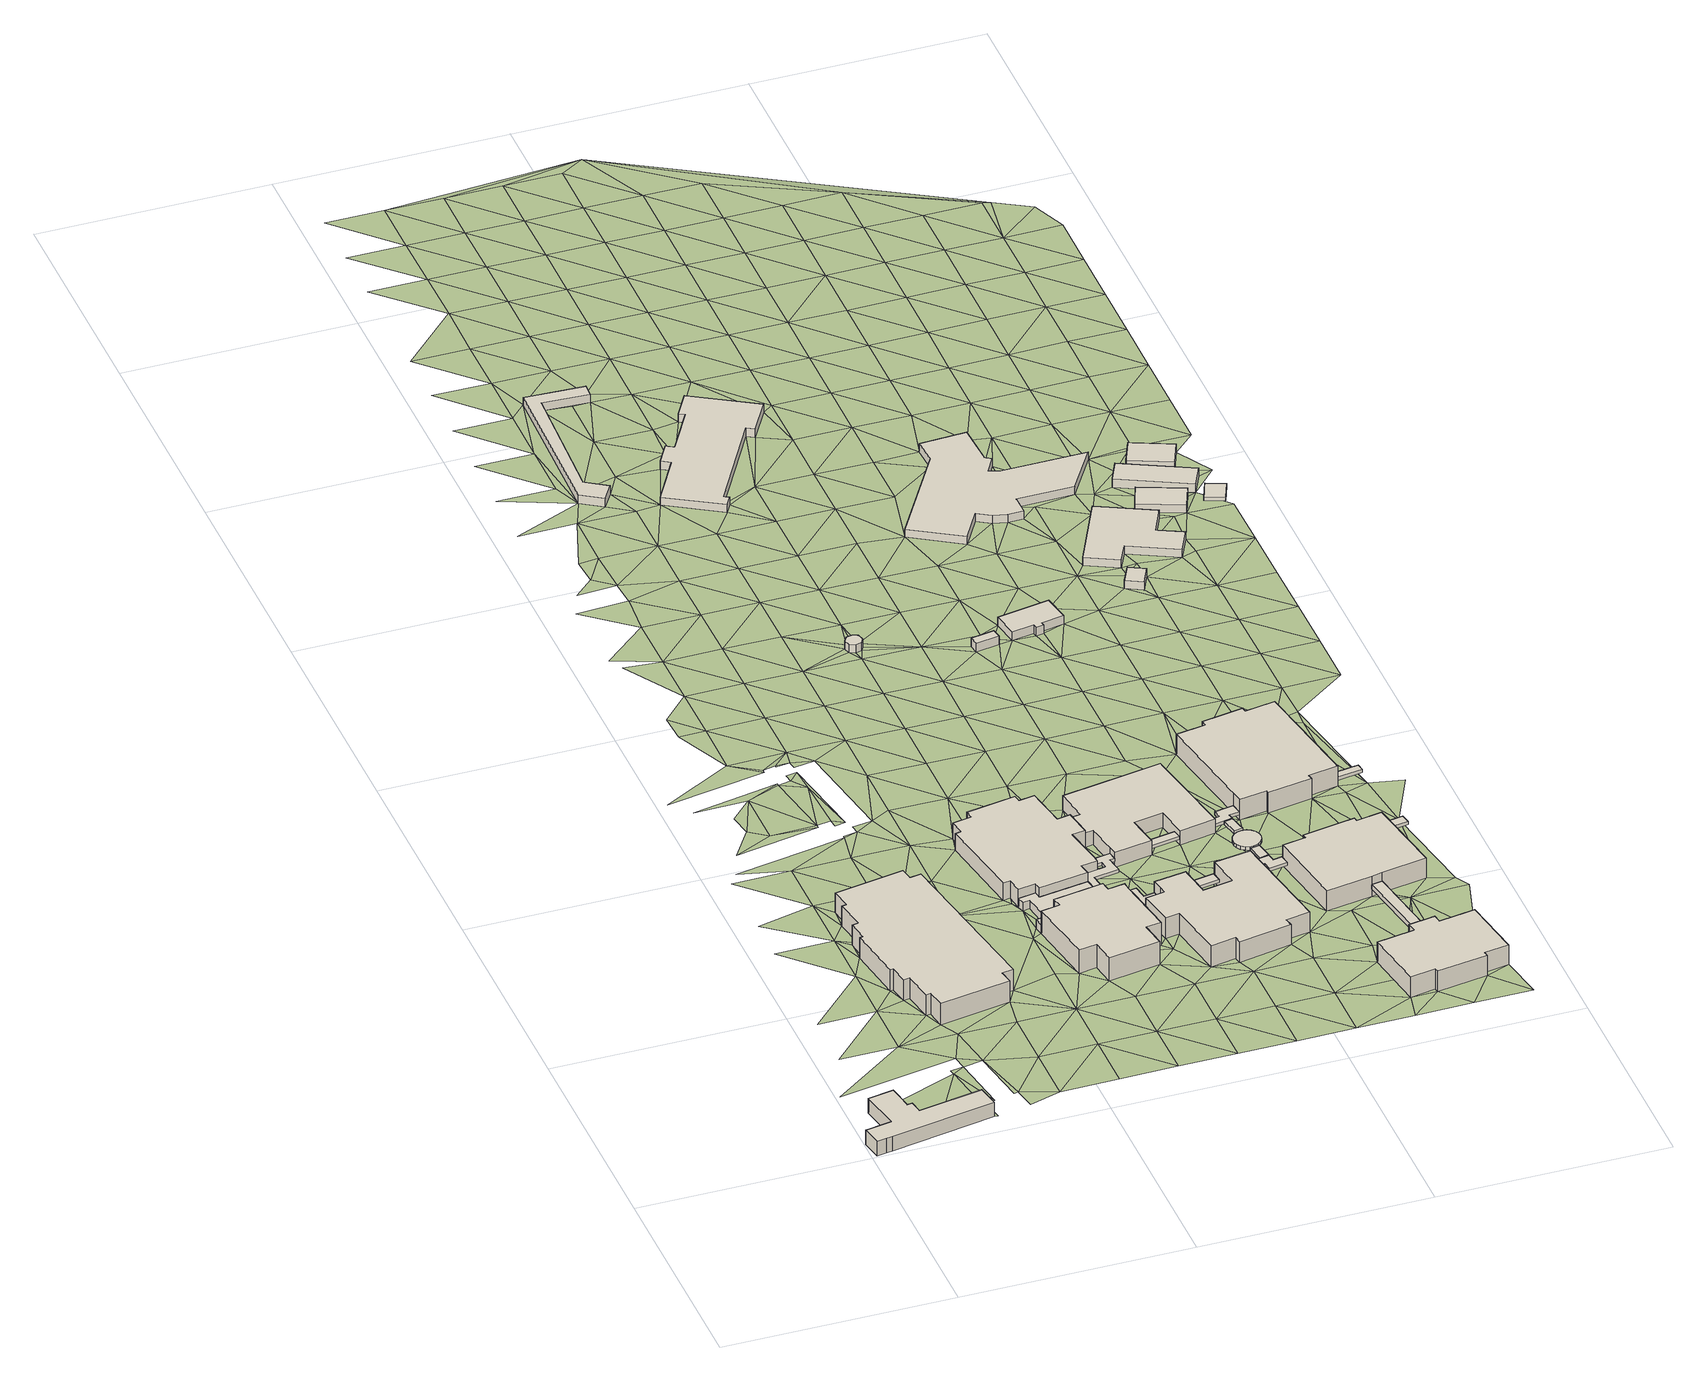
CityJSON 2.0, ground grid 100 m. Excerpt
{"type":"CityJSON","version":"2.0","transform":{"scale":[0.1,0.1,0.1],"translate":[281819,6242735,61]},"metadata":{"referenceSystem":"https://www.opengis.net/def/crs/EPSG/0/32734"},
"CityObjects":{
"building1":{"type":"Building","geometry":[{"type":"MultiSurface","lod":"1","boundaries":[[[0,1,2,3,4,5]],[[1,6,7,2]],[[6,8,9,7]],[[8,10,11,9]],[[10,12,13,11]],[[12,14,15,13]],[[14,16,17,15]],[[16,18,19,17]],[[18,20,21,22,23,19]],[[20,24,25,26,27,23,22,21]],[[24,28,29,27,26,25]],[[28,30,31,29]],[[30,32,33,34,35,31]],[[32,0,5,4,3,35,34,33]],[[3,2,7,9,11,13,15,17,19,23,27,29,31,35]]]}]},
"building2":{"type":"Building","geometry":[{"type":"MultiSurface","lod":"1","boundaries":[[[36,37,38,39]],[[37,40,41,38]],[[40,42,43,41]],[[42,44,45,43]],[[44,46,47,45]],[[46,48,49,47]],[[48,50,51,49]],[[50,52,53,51]],[[52,54,55,53]],[[54,56,57,55]],[[56,58,59,57]],[[58,60,61,59]],[[60,62,63,61]],[[62,64,65,63]],[[64,66,67,65]],[[66,68,69,67]],[[68,70,71,69]],[[70,72,73,71]],[[72,74,75,73]],[[74,36,39,75]],[[39,38,41,43,45,47,49,51,53,55,57,59,61,63,65,67,69,71,73,75]]]}]},
"building3":{"type":"Building","geometry":[{"type":"MultiSurface","lod":"1","boundaries":[[[76,77,78,79,80,81,82,83]],[[77,84,85,86,87,88,80,79,78]],[[84,89,90,91,88,87,86,85]],[[89,92,93,94,91,90]],[[92,95,96,97,94,93]],[[95,98,99,97,96]],[[98,100,101,99]],[[100,102,103,101]],[[102,104,105,103]],[[104,106,107,105]],[[106,108,109,107]],[[108,110,111,112,113,109]],[[110,114,115,116,117,113,112,111]],[[114,76,83,82,81,117,116,115]],[[81,80,88,91,94,97,99,101,103,105,107,109,113,117]]]}]},
"building4":{"type":"Building","geometry":[{"type":"MultiSurface","lod":"1","boundaries":[[[95,92,93,96]],[[92,89,90,93]],[[89,84,85,86,90]],[[84,118,119,120,86,85]],[[118,121,122,120,119]],[[121,123,124,122]],[[123,125,126,124]],[[125,127,128,126]],[[127,129,130,128]],[[129,131,132,130]],[[131,133,134,132]],[[133,95,96,134]],[[96,93,90,86,120,122,124,126,128,130,132,134]]]}]},
"building5":{"type":"Building","geometry":[{"type":"MultiSurface","lod":"1","boundaries":[[[135,136,137,138,139]],[[136,140,141,137]],[[140,142,143,141]],[[142,144,145,143]],[[144,146,147,145]],[[146,148,149,147]],[[148,150,151,149]],[[150,152,153,151]],[[152,154,155,153]],[[154,156,157,155]],[[156,158,159,157]],[[158,125,126,160,159]],[[125,123,124,161,160,126]],[[123,121,122,162,161,124]],[[121,118,119,120,163,164,162,122]],[[118,165,166,167,168,164,163,120,119]],[[165,169,170,171,172,168,167,166]],[[169,173,174,175,176,172,171,170]],[[173,177,178,179,180,176,175,174]],[[177,181,182,180,179,178]],[[181,183,184,185,182]],[[183,135,139,138,185,184]],[[138,137,141,143,145,147,149,151,153,155,157,159,160,161,162,164,168,172,176,180,182,185]]]}]},
"building6":{"type":"Building","geometry":[{"type":"Solid","lod":"1","boundaries":[[[[186,178,179,187,188]],[[178,174,175,179]],[[174,189,190,175]],[[189,191,192,190]],[[191,170,171,192]],[[170,166,167,171]],[[166,119,163,167]],[[119,85,87,163]],[[85,78,193,79,87]],[[78,83,82,79,193]],[[83,194,195,82]],[[194,196,197,195]],[[196,115,116,197]],[[115,111,112,116]],[[111,198,199,112]],[[198,200,201,199]],[[200,202,203,201]],[[202,204,205,203]],[[204,206,207,205]],[[206,208,209,207]],[[208,210,211,209]],[[210,212,213,211]],[[212,214,215,213]],[[214,186,188,187,215]],[[187,179,175,190,192,171,167,163,87,79,82,195,197,116,112,199,201,203,205,207,209,211,213,215]],[[214,212,210,208,206,204,202,200,198,111,115,196,194,83,78,85,119,166,170,191,189,174,178,186]]]]}]},
"building7":{"type":"Building","geometry":[{"type":"MultiSurface","lod":"1","boundaries":[[[216,217,218,219]],[[217,220,221,218]],[[220,222,223,221]],[[222,224,225,223]],[[224,226,227,225]],[[226,228,229,227]],[[228,230,231,229]],[[230,216,219,231]],[[219,218,221,223,225,227,229,231]]]}]},
"building8":{"type":"Building","geometry":[{"type":"MultiSurface","lod":"1","boundaries":[[[232,233,234,235]],[[233,236,237,234]],[[236,238,239,237]],[[238,240,241,239]],[[240,242,243,241]],[[242,244,245,243]],[[244,246,247,245]],[[246,232,235,247]],[[235,234,237,239,241,243,245,247]]]}]},
"building9":{"type":"Building","geometry":[{"type":"MultiSurface","lod":"1","boundaries":[[[248,249,250,251,199,198]],[[249,252,253,250]],[[252,254,255,253]],[[254,256,257,255]],[[256,258,259,257]],[[258,260,261,259]],[[260,262,263,261]],[[262,264,265,263]],[[264,266,267,265]],[[266,268,269,267]],[[268,270,271,269]],[[270,272,273,271]],[[272,274,275,273]],[[274,276,277,275]],[[276,278,279,277]],[[278,280,200,201,281,279]],[[280,248,198,199,251,281,201,200]],[[251,250,253,255,257,259,261,263,265,267,269,271,273,275,277,279,281]]]}]},
"building10":{"type":"Building","geometry":[{"type":"Solid","lod":"1","boundaries":[[[[282,283,284,285]],[[283,286,287,284]],[[286,288,289,287]],[[288,282,285,289]],[[285,284,287,289]],[[288,286,283,282]]]]}]},
"building11":{"type":"Building","geometry":[{"type":"Solid","lod":"1","boundaries":[[[[290,291,292,293]],[[291,294,295,292]],[[294,296,297,295]],[[296,290,293,297]],[[293,292,295,297]],[[296,294,291,290]]]]}]},
"building12":{"type":"Building","geometry":[{"type":"MultiSurface","lod":"1","boundaries":[[[298,299,300,301]],[[299,302,303,304,305,300]],[[302,306,307,308,309,305,304,303]],[[306,310,311,309,308,307]],[[310,312,313,311]],[[312,314,315,313]],[[314,316,317,315]],[[316,318,319,317]],[[318,135,139,319]],[[135,183,184,139]],[[183,320,321,184]],[[320,322,323,321]],[[324,325,301,323]],[[301,300,305,309,311,313,315,317,319,139,184,321,323]]]}]},
"building13":{"type":"Building","geometry":[{"type":"MultiSurface","lod":"1","boundaries":[[[326,327,328,329]],[[327,330,331,328]],[[330,332,333,331]],[[332,334,335,333]],[[334,336,337,335]],[[336,338,339,337]],[[338,340,341,339]],[[340,342,343,341]],[[342,344,345,343]],[[344,346,347,345]],[[346,348,349,347]],[[348,350,351,349]],[[350,352,353,351]],[[352,326,329,353]],[[329,328,331,333,335,337,339,341,343,345,347,349,351,353]]]}]},
"building14":{"type":"Building","geometry":[{"type":"Solid","lod":"1","boundaries":[[[[354,355,356,357]],[[355,358,359,356]],[[358,360,361,359]],[[360,362,363,361]],[[362,364,365,363]],[[364,366,367,365]],[[366,368,369,367]],[[368,354,357,369]],[[357,356,359,361,363,365,367,369]],[[368,366,364,362,360,358,355,354]]]]}]},
"building15":{"type":"Building","geometry":[{"type":"MultiSurface","lod":"1","boundaries":[[[370,371,372,373]],[[371,374,375,372]],[[374,376,377,375]],[[376,370,373,377]],[[373,372,375,377]]]}]},
"building16":{"type":"Building","geometry":[{"type":"Solid","lod":"1","boundaries":[[[[378,379,380,381]],[[379,382,383,380]],[[382,384,385,383]],[[384,378,381,385]],[[381,380,383,385]],[[384,382,379,378]]]]}]},
"building17":{"type":"Building","geometry":[{"type":"Solid","lod":"1","boundaries":[[[[386,387,388,389]],[[387,390,391,388]],[[390,392,393,391]],[[392,394,395,393]],[[394,396,397,395]],[[396,398,399,397]],[[398,400,401,399]],[[400,402,403,401]],[[402,404,405,403]],[[404,406,407,405]],[[406,408,409,407]],[[408,410,411,409]],[[410,412,413,411]],[[412,414,415,413]],[[414,416,417,415]],[[416,418,419,417]],[[418,420,421,419]],[[420,422,423,421]],[[422,386,389,423]],[[389,388,391,393,395,397,399,401,403,405,407,409,411,413,415,417,419,421,423]],[[422,420,418,416,414,412,410,408,406,404,402,400,398,396,394,392,390,387,386]]]]}]},
"building18":{"type":"Building","geometry":[{"type":"Solid","lod":"1","boundaries":[[[[424,425,426,427]],[[425,428,429,426]],[[428,430,431,429]],[[430,424,427,431]],[[427,426,429,431]],[[430,428,425,424]]]]}]},
"building19":{"type":"Building","geometry":[{"type":"Solid","lod":"1","boundaries":[[[[432,433,434,435]],[[433,436,437,434]],[[436,438,439,437]],[[438,440,441,439]],[[440,442,443,441]],[[442,444,445,443]],[[444,446,447,445]],[[446,432,435,447]],[[435,434,437,439,441,443,445,447]],[[446,444,442,440,438,436,433,432]]]]}]},
"building20":{"type":"Building","geometry":[{"type":"MultiSurface","lod":"1","boundaries":[[[448,449,450,451,452,453]],[[449,454,455,450]],[[454,456,457,455]],[[456,458,459,457]],[[458,460,461,459]],[[460,462,463,461]],[[462,464,465,463]],[[464,466,467,465]],[[466,468,469,467]],[[468,470,471,469]],[[470,472,473,471]],[[472,474,475,473]],[[474,476,477,478,479,475]],[[476,448,453,452,451,479,478,477]],[[451,450,455,457,459,461,463,465,467,469,471,473,475,479]]]}]},
"building21":{"type":"Building","geometry":[{"type":"Solid","lod":"1","boundaries":[[[[453,477,478,452]],[[477,480,481,478]],[[480,482,483,481]],[[482,453,452,483]],[[452,478,481,483]],[[482,480,477,453]]]]}]},
"building22":{"type":"Building","geometry":[{"type":"MultiSurface","lod":"1","boundaries":[[[484,485,486,487]],[[485,488,489,486]],[[488,490,491,489]],[[490,492,493,491]],[[492,494,495,493]],[[494,496,497,495]],[[496,498,499,497]],[[498,484,487,499]],[[487,486,489,491,493,495,497,499]]]}]},
"building23":{"type":"Building","geometry":[{"type":"MultiSurface","lod":"1","boundaries":[[[500,501,502,503,481,480]],[[501,504,505,502]],[[504,506,507,505]],[[506,508,509,507]],[[508,510,511,509]],[[510,512,513,511]],[[512,514,515,513]],[[514,516,517,515]],[[516,518,482,483,519,517]],[[518,500,480,481,503,519,483,482]],[[503,502,505,507,509,511,513,515,517,519]]]}]},
"building24":{"type":"Building","geometry":[{"type":"MultiSurface","lod":"1","boundaries":[[[520,521,522,523]],[[521,524,525,522]],[[524,526,527,525]],[[526,528,529,527]],[[528,530,531,529]],[[530,532,533,531]],[[532,534,535,533]],[[534,536,537,535]],[[536,538,539,537]],[[538,540,541,539]],[[540,542,543,541]],[[542,544,545,543]],[[546,547,523,545]],[[523,522,525,527,529,531,533,535,537,539,541,543,545]]]}]},
"building25":{"type":"Building","geometry":[{"type":"Solid","lod":"1","boundaries":[[[[548,549,550,551]],[[549,552,553,550]],[[552,554,555,553]],[[554,548,551,555]],[[551,550,553,555]],[[554,552,549,548]]]]}]},
"building26":{"type":"Building","geometry":[{"type":"Solid","lod":"1","boundaries":[[[[556,557,558,559]],[[557,560,561,558]],[[560,562,563,561]],[[562,556,559,563]],[[559,558,561,563]],[[562,560,557,556]]]]}]},
"building27":{"type":"Building","geometry":[{"type":"MultiSurface","lod":"1","boundaries":[[[564,565,566,567]],[[565,568,569,566]],[[568,570,571,569]],[[570,572,573,571]],[[572,574,575,573]],[[574,576,577,575]],[[576,578,579,577]],[[578,580,581,579]],[[580,582,583,581]],[[582,584,585,583]],[[584,586,587,585]],[[586,588,589,587]],[[588,590,591,589]],[[590,592,593,591]],[[592,594,595,593]],[[594,564,567,595]],[[567,566,569,571,573,575,577,579,581,583,585,587,589,591,593,595]]]}]},
"building28":{"type":"Building","geometry":[{"type":"MultiSurface","lod":"1","boundaries":[[[596,597,598,599]],[[597,600,601,598]],[[600,602,603,601]],[[604,605,599,603]],[[599,598,601,603]]]}]},
"building29":{"type":"Building","geometry":[{"type":"MultiSurface","lod":"1","boundaries":[[[606,607,608,609]],[[607,610,611,608]],[[610,612,613,611]],[[612,614,615,613]],[[614,616,617,615]],[[616,618,619,617]],[[618,620,621,619]],[[620,606,609,621]],[[609,608,611,613,615,617,619,621]]]}]},
"building30":{"type":"Building","geometry":[{"type":"MultiSurface","lod":"1","boundaries":[[[622,623,624,625]],[[623,626,627,624]],[[626,628,629,627]],[[628,622,625,629]],[[625,624,627,629]]]}]},
"building31":{"type":"Building","geometry":[{"type":"MultiSurface","lod":"1","boundaries":[[[630,631,632,633]],[[631,634,635,632]],[[634,636,637,635]],[[636,630,633,637]],[[633,632,635,637]]]}]},
"building32":{"type":"Building","geometry":[{"type":"MultiSurface","lod":"1","boundaries":[[[638,639,640,641]],[[639,642,643,640]],[[642,644,645,643]],[[644,638,641,645]],[[641,640,643,645]]]}]},
"building33":{"type":"Building","geometry":[{"type":"Solid","lod":"1","boundaries":[[[[646,647,648,649]],[[647,650,651,648]],[[650,652,653,651]],[[652,646,649,653]],[[649,648,651,653]],[[652,650,647,646]]]]}]},
"terrain1":{"type":"TINRelief","geometry":[{"type":"CompositeSurface","lod":"1","boundaries":[[[654,10,8]],[[6,654,8]],[[14,654,655]],[[656,657,658]],[[659,660,656]],[[655,654,6]],[[661,659,662]],[[1,663,6]],[[1,664,663]],[[6,663,665]],[[665,655,6]],[[666,655,667]],[[659,656,68]],[[655,665,667]],[[668,662,669]],[[658,670,656]],[[659,60,662]],[[72,68,656]],[[656,670,72]],[[659,64,60]],[[671,658,672]],[[64,659,68]],[[673,669,674]],[[58,662,60]],[[671,670,658]],[[58,669,662]],[[675,676,671]],[[64,62,60]],[[68,66,64]],[[68,72,70]],[[54,669,58]],[[676,677,678]],[[58,56,54]],[[669,54,52]],[[679,674,680]],[[669,52,50]],[[669,50,674]],[[671,676,681]],[[50,46,674]],[[670,671,682]],[[678,681,676]],[[50,48,46]],[[72,670,74]],[[683,684,685]],[[681,682,671]],[[674,46,686]],[[686,680,674]],[[680,687,688]],[[74,670,682]],[[689,685,690]],[[683,691,684]],[[690,685,684]],[[681,678,692]],[[690,693,694]],[[695,696,697]],[[698,680,686]],[[46,44,686]],[[692,678,699]],[[700,690,684]],[[701,682,681]],[[680,698,687]],[[700,684,691]],[[37,36,74]],[[682,701,74]],[[702,703,704]],[[702,704,695]],[[698,686,44]],[[681,692,701]],[[705,690,700]],[[690,705,693]],[[74,701,37]],[[695,697,706]],[[702,707,703]],[[42,40,44]],[[40,37,708]],[[709,687,698]],[[710,705,700]],[[699,711,692]],[[702,695,712]],[[687,709,713]],[[714,710,700]],[[695,706,712]],[[44,715,698]],[[716,714,717]],[[718,44,40]],[[719,37,701]],[[705,710,720]],[[718,40,708]],[[708,37,721]],[[710,714,716]],[[707,722,723]],[[709,698,715]],[[720,724,725]],[[706,726,712]],[[720,710,724]],[[727,726,728]],[[710,716,724]],[[719,721,37]],[[715,44,718]],[[692,729,701]],[[730,707,702]],[[731,732,709]],[[733,734,722]],[[712,726,727]],[[729,692,711]],[[712,730,702]],[[709,715,731]],[[701,98,719]],[[718,708,156]],[[735,727,736]],[[707,737,722]],[[727,735,712]],[[127,708,721]],[[733,738,739]],[[721,719,98]],[[102,98,701]],[[740,156,708]],[[729,741,701]],[[731,715,742]],[[740,708,127]],[[737,707,730]],[[715,718,154]],[[701,741,102]],[[721,98,95]],[[743,744,745]],[[718,156,154]],[[731,746,735]],[[133,721,95]],[[731,742,746]],[[127,721,133]],[[712,735,747]],[[729,711,748]],[[742,715,150]],[[102,100,98]],[[747,730,712]],[[722,749,733]],[[750,722,737]],[[158,156,740]],[[154,150,715]],[[131,127,133]],[[740,127,125]],[[158,740,125]],[[751,752,743]],[[131,129,127]],[[743,745,751]],[[749,738,733]],[[746,747,735]],[[749,722,750]],[[150,154,152]],[[753,737,730]],[[752,751,754]],[[729,755,741]],[[742,756,746]],[[102,741,104]],[[748,757,729]],[[150,756,742]],[[730,747,753]],[[758,745,738]],[[220,759,754]],[[148,760,150]],[[146,150,760]],[[750,737,761]],[[729,757,755]],[[738,749,758]],[[751,745,762]],[[220,763,764]],[[756,150,146]],[[760,148,146]],[[747,746,765]],[[761,737,753]],[[741,755,104]],[[754,751,762]],[[756,765,746]],[[766,767,763]],[[745,758,762]],[[768,757,748]],[[769,753,747]],[[750,770,749]],[[220,754,222]],[[761,771,750]],[[766,763,220]],[[756,146,144]],[[765,769,747]],[[772,773,766]],[[106,104,774]],[[749,770,758]],[[754,775,222]],[[770,750,771]],[[775,754,762]],[[258,104,755]],[[108,106,774]],[[761,753,776]],[[777,778,76]],[[118,777,76]],[[774,104,258]],[[755,757,779]],[[766,220,217]],[[768,780,757]],[[118,169,165]],[[769,776,753]],[[781,782,772]],[[774,254,108]],[[108,252,110]],[[783,765,756]],[[254,252,108]],[[762,758,784]],[[756,144,785]],[[222,775,224]],[[110,786,114]],[[236,771,761]],[[254,774,256]],[[217,772,766]],[[110,252,786]],[[757,780,779]],[[118,76,787]],[[226,224,788]],[[258,256,774]],[[770,784,758]],[[258,755,779]],[[169,118,787]],[[280,76,114]],[[765,783,769]],[[140,144,142]],[[775,762,340]],[[756,785,783]],[[776,789,761]],[[790,781,791]],[[114,786,280]],[[786,252,249]],[[173,169,298]],[[298,177,173]],[[761,238,236]],[[775,340,224]],[[183,181,177]],[[772,217,781]],[[761,789,238]],[[785,144,140]],[[792,226,788]],[[76,280,787]],[[248,786,249]],[[228,226,792]],[[340,788,224]],[[770,771,793]],[[280,786,248]],[[322,183,177]],[[787,298,169]],[[771,236,233]],[[177,298,322]],[[784,794,762]],[[762,794,340]],[[795,790,791]],[[260,258,262]],[[258,779,262]],[[796,780,768]],[[797,776,769]],[[136,316,140]],[[233,793,771]],[[136,135,316]],[[322,320,183]],[[797,769,783]],[[238,789,240]],[[135,318,316]],[[784,770,798]],[[787,280,278]],[[240,789,242]],[[799,781,217]],[[340,336,788]],[[785,140,800]],[[299,298,787]],[[801,779,780]],[[802,789,776]],[[799,791,781]],[[792,803,228]],[[793,233,232]],[[793,798,770]],[[804,805,795]],[[232,246,793]],[[800,140,316]],[[796,801,780]],[[792,788,334]],[[797,802,776]],[[794,342,340]],[[264,262,779]],[[783,785,806]],[[807,794,784]],[[230,228,803]],[[340,338,336]],[[789,808,242]],[[278,809,787]],[[336,334,788]],[[803,792,230]],[[799,217,216]],[[810,278,276]],[[791,811,795]],[[244,242,808]],[[787,809,299]],[[798,807,784]],[[246,244,808]],[[812,804,813]],[[806,797,783]],[[779,801,814]],[[785,800,806]],[[802,808,789]],[[799,811,791]],[[276,274,810]],[[793,246,815]],[[814,264,779]],[[792,816,230]],[[810,272,278]],[[792,334,816]],[[342,794,817]],[[798,793,815]],[[818,804,795]],[[278,272,809]],[[807,817,794]],[[819,813,820]],[[299,306,302]],[[810,274,272]],[[797,821,802]],[[815,246,808]],[[809,310,299]],[[818,795,811]],[[796,458,801]],[[817,344,342]],[[306,299,310]],[[797,806,821]],[[800,316,314]],[[822,216,230]],[[334,332,816]],[[813,804,823]],[[346,344,824]],[[799,216,825]],[[822,230,816]],[[266,264,268]],[[814,268,264]],[[376,808,802]],[[458,796,826]],[[807,798,827]],[[811,799,825]],[[456,814,801]],[[270,809,272]],[[815,828,798]],[[823,804,818]],[[817,824,344]],[[332,327,816]],[[800,829,806]],[[821,830,802]],[[312,310,809]],[[825,216,822]],[[831,801,458]],[[832,820,813]],[[376,802,830]],[[816,327,822]],[[798,828,827]],[[801,831,456]],[[327,332,330]],[[833,817,807]],[[808,376,374]],[[818,811,834]],[[814,835,268]],[[809,270,836]],[[832,813,823]],[[346,824,348]],[[809,836,312]],[[829,800,314]],[[837,821,806]],[[838,270,268]],[[808,839,815]],[[808,374,840]],[[825,834,811]],[[814,456,835]],[[817,833,824]],[[838,268,516]],[[822,327,326]],[[837,806,829]],[[807,827,833]],[[458,456,831]],[[826,462,458]],[[839,828,815]],[[818,841,823]],[[808,840,839]],[[514,270,838]],[[842,820,832]],[[370,376,830]],[[821,843,830]],[[844,825,822]],[[516,268,845]],[[834,841,818]],[[845,268,835]],[[836,270,514]],[[838,516,514]],[[326,844,822]],[[460,458,462]],[[840,374,371]],[[826,846,462]],[[843,821,837]],[[314,312,847]],[[521,312,836]],[[350,348,824]],[[370,830,485]],[[832,823,848]],[[568,827,828]],[[824,833,849]],[[449,835,456]],[[521,847,312]],[[829,314,544]],[[850,834,825]],[[837,829,544]],[[828,839,851]],[[484,840,371]],[[520,314,847]],[[370,485,371]],[[841,848,823]],[[836,514,510]],[[824,852,350]],[[839,840,484]],[[454,449,456]],[[830,853,485]],[[449,845,835]],[[827,568,833]],[[830,843,853]],[[824,849,852]],[[844,850,825]],[[485,484,371]],[[847,521,520]],[[828,851,568]],[[520,544,314]],[[836,526,521]],[[845,518,516]],[[842,832,854]],[[844,326,352]],[[514,512,510]],[[855,841,834]],[[856,836,510]],[[848,854,832]],[[464,462,846]],[[837,857,843]],[[526,836,856]],[[850,855,834]],[[490,485,853]],[[544,857,837]],[[485,490,488]],[[858,849,833]],[[521,526,524]],[[839,484,859]],[[350,852,352]],[[449,860,845]],[[858,833,568]],[[861,820,842]],[[859,851,839]],[[848,841,862]],[[853,492,490]],[[854,863,842]],[[845,860,518]],[[449,448,860]],[[864,844,352]],[[865,448,476]],[[544,866,857]],[[843,867,853]],[[866,544,542]],[[850,844,868]],[[570,568,851]],[[855,862,841]],[[865,476,474]],[[869,464,846]],[[852,864,352]],[[853,496,492]],[[843,857,867]],[[860,448,865]],[[864,868,844]],[[857,866,540]],[[856,510,508]],[[540,866,542]],[[498,859,484]],[[496,494,492]],[[860,500,518]],[[852,849,870]],[[871,854,848]],[[858,872,849]],[[856,528,526]],[[855,850,873]],[[464,468,466]],[[874,851,859]],[[470,474,472]],[[862,871,848]],[[874,570,851]],[[865,474,470]],[[853,875,496]],[[852,870,864]],[[853,867,875]],[[849,872,870]],[[850,868,873]],[[464,869,468]],[[470,860,865]],[[858,568,565]],[[876,863,854]],[[528,856,508]],[[500,860,501]],[[861,842,863]],[[540,877,857]],[[862,855,878]],[[871,876,854]],[[877,867,857]],[[879,868,864]],[[498,496,880]],[[878,855,873]],[[872,858,565]],[[859,498,881]],[[506,882,508]],[[880,496,875]],[[864,870,879]],[[574,570,874]],[[528,508,882]],[[538,877,540]],[[860,470,883]],[[881,874,859]],[[862,884,871]],[[572,570,574]],[[501,860,885]],[[876,886,863]],[[506,504,882]],[[530,528,532]],[[875,867,887]],[[873,868,888]],[[564,870,872]],[[884,862,878]],[[880,881,498]],[[528,882,889]],[[860,883,885]],[[877,887,867]],[[868,879,888]],[[874,576,574]],[[564,872,565]],[[889,532,528]],[[876,871,890]],[[886,861,863]],[[534,538,536]],[[501,891,504]],[[882,504,891]],[[880,875,892]],[[893,878,873]],[[534,877,538]],[[576,874,894]],[[885,891,501]],[[894,874,881]],[[882,891,889]],[[890,871,884]],[[870,895,879]],[[892,875,887]],[[873,888,893]],[[895,870,564]],[[880,600,881]],[[889,896,532]],[[886,876,897]],[[534,532,898]],[[891,896,889]],[[532,896,898]],[[899,884,878]],[[576,894,578]],[[610,894,881]],[[876,890,897]],[[900,887,877]],[[888,879,901]],[[877,534,900]],[[902,880,892]],[[880,902,600]],[[534,898,903]],[[893,899,878]],[[886,897,861]],[[881,904,610]],[[896,903,898]],[[905,881,600]],[[901,879,895]],[[894,906,578]],[[580,578,906]],[[534,903,907]],[[895,564,594]],[[890,884,908]],[[896,891,909]],[[905,904,881]],[[907,903,896]],[[534,907,900]],[[910,892,887]],[[888,911,893]],[[899,908,884]],[[602,600,902]],[[894,610,607]],[[590,588,586]],[[887,900,910]],[[888,901,911]],[[906,894,607]],[[586,912,590]],[[602,902,913]],[[914,897,890]],[[580,906,582]],[[904,905,915]],[[902,892,916]],[[592,590,917]],[[913,915,905]],[[908,914,890]],[[861,897,918]],[[592,917,594]],[[919,904,915]],[[895,920,901]],[[590,912,917]],[[895,594,920]],[[899,893,921]],[[916,892,910]],[[893,911,922]],[[906,607,582]],[[900,907,923]],[[902,924,913]],[[899,921,908]],[[594,917,920]],[[893,922,921]],[[914,918,897]],[[616,915,913]],[[586,584,912]],[[900,923,910]],[[915,616,919]],[[911,901,925]],[[916,924,902]],[[912,926,917]],[[920,925,901]],[[582,607,927]],[[924,616,913]],[[928,914,908]],[[910,929,916]],[[911,930,922]],[[927,607,623]],[[928,908,921]],[[931,920,917]],[[912,584,926]],[[929,910,923]],[[911,925,930]],[[584,582,927]],[[607,606,623]],[[932,918,914]],[[931,917,926]],[[918,933,861]],[[934,616,924]],[[935,924,916]],[[922,936,921]],[[937,927,623]],[[928,932,914]],[[631,927,937]],[[616,934,618]],[[925,920,938]],[[939,927,631]],[[916,929,935]],[[922,930,936]],[[927,939,584]],[[940,620,618]],[[606,620,940]],[[623,606,940]],[[938,920,931]],[[584,931,926]],[[921,941,928]],[[626,623,940]],[[942,934,924]],[[943,930,925]],[[924,935,944]],[[941,921,936]],[[626,940,618]],[[942,618,934]],[[634,631,937]],[[943,925,938]],[[584,939,638]],[[932,933,918]],[[945,932,928]],[[924,944,942]],[[946,638,939]],[[931,584,947]],[[626,618,942]],[[936,930,948]],[[928,941,945]],[[584,638,949]],[[939,950,946]],[[947,938,931]],[[937,628,634]],[[948,930,943]],[[584,949,947]],[[634,628,626]],[[951,941,936]],[[932,945,933]],[[636,950,939]],[[626,952,634]],[[953,943,938]],[[626,942,952]],[[933,954,861]],[[951,936,948]],[[638,644,949]],[[947,953,938]],[[945,941,955]],[[955,941,951]],[[634,956,636]],[[950,636,956]],[[957,947,949]],[[948,943,958]],[[956,644,950]],[[953,959,943]],[[949,644,957]],[[960,933,945]],[[948,958,951]],[[943,959,958]],[[960,945,955]],[[961,953,947]],[[947,957,962]],[[963,955,951]],[[953,961,959]],[[947,962,961]],[[963,951,958]],[[960,964,933]],[[965,960,955]],[[959,966,958]],[[963,965,955]],[[959,961,966]],[[964,954,933]],[[958,967,963]],[[965,964,960]],[[967,958,966]],[[963,968,965]],[[965,954,964]],[[967,968,963]],[[954,965,969]],[[968,970,965]],[[969,965,970]]]}]}
},
"vertices":[
[92,20,1],[547,99,3],[547,99,72],[92,20,72],[92,20,44],[92,20,29],[530,197,3],[530,197,72],[250,149,2],[250,149,72],[240,206,2],[240,206,72],[219,202,1],[219,202,72],[200,313,1],[200,313,72],[89,294,1],[89,294,72],[120,115,1],[120,115,72],[67,106,1],[67,106,28],[67,106,43],[67,106,72],[35,100,1],[35,100,28],[35,100,43],[35,100,72],[6,95,1],[6,95,72],[22,7,1],[22,7,72],[62,14,1],[62,14,29],[62,14,44],[62,14,72],
[855,862,8],[905,871,8],[905,871,110],[855,862,110],[780,1602,15],[780,1602,110],[731,1594,15],[731,1594,110],[721,1648,17],[721,1648,110],[417,1595,15],[417,1595,110],[432,1506,13],[432,1506,110],[412,1503,13],[412,1503,110],[434,1374,13],[434,1374,110],[407,1368,13],[407,1368,110],[421,1281,11],[421,1281,110],[407,1279,11],[407,1279,110],[446,1031,8],[446,1031,110],[459,1033,8],[459,1033,110],[474,950,10],[474,950,110],[501,955,10],[501,955,110],[523,825,10],[523,825,110],[543,828,10],[543,828,110],[557,750,7],[557,750,110],[865,803,8],[865,803,110],
[1508,1252,11],[1435,1241,12],[1435,1241,41],[1435,1241,56],[1435,1241,122],[1508,1252,122],[1508,1252,56],[1508,1252,41],[1428,1283,12],[1428,1283,41],[1428,1283,54],[1428,1283,56],[1428,1283,122],[1210,1247,11],[1210,1247,54],[1210,1247,122],[1218,1204,11],[1218,1204,54],[1218,1204,122],[1137,1190,11],[1137,1190,54],[1137,1190,122],[1188,890,9],[1188,890,122],[1265,902,10],[1265,902,122],[1281,800,10],[1281,800,122],[1506,836,10],[1506,836,122],[1488,946,10],[1488,946,122],[1555,957,10],[1555,957,122],[1519,1172,11],[1519,1172,41],[1519,1172,56],[1519,1172,122],[1512,1217,11],[1512,1217,41],[1512,1217,56],[1512,1217,122],
[1408,1404,13],[1408,1404,41],[1408,1404,54],[1193,1370,13],[1193,1370,54],[1188,1402,13],[1188,1402,54],[1112,1389,13],[1112,1389,54],[1118,1357,13],[1118,1357,54],[1150,1362,13],[1150,1362,54],[1171,1238,11],[1171,1238,54],[1130,1231,11],[1130,1231,54],
[1475,1796,15],[1418,1786,14],[1418,1786,97],[1475,1796,97],[1475,1796,84],[1387,1967,16],[1387,1967,97],[1318,1955,16],[1318,1955,97],[1312,1987,16],[1312,1987,97],[1098,1950,18],[1098,1950,97],[1104,1915,18],[1104,1915,97],[1020,1901,18],[1020,1901,97],[1031,1834,18],[1031,1834,97],[1006,1829,18],[1006,1829,97],[1070,1450,13],[1070,1450,97],[1101,1455,13],[1101,1455,97],[1112,1389,97],[1188,1402,97],[1193,1370,97],[1408,1404,56],[1408,1404,97],[1400,1455,13],[1400,1455,41],[1400,1455,56],[1400,1455,97],[1471,1466,12],[1471,1466,41],[1471,1466,56],[1471,1466,97],[1467,1498,13],[1467,1498,41],[1467,1498,56],[1467,1498,97],[1461,1536,13],[1461,1536,41],[1461,1536,56],[1461,1536,97],[1437,1666,14],[1437,1666,97],[1495,1676,14],[1495,1676,84],[1495,1676,97],
[1554,1551,41],[1554,1551,56],[1554,1551,54],[1502,1503,41],[1502,1503,56],[1507,1472,41],[1507,1472,56],[1435,1241,54],[1539,1257,41],[1539,1257,56],[1545,1222,41],[1545,1222,56],[1637,1191,41],[1637,1191,56],[1629,1241,41],[1629,1241,56],[1582,1233,41],[1582,1233,56],[1572,1295,41],[1572,1295,56],[1462,1278,41],[1462,1278,56],[1440,1418,41],[1440,1418,56],[1551,1436,41],[1551,1436,56],[1539,1510,41],[1539,1510,56],[1560,1513,41],[1560,1513,56],
[677,5222,18],[418,5235,19],[418,5235,57],[677,5222,57],[399,4540,15],[399,4540,57],[492,4482,15],[492,4482,57],[540,4557,14],[540,4557,57],[446,4618,15],[446,4618,57],[473,5175,19],[473,5175,57],[674,5165,18],[674,5165,57],
[1095,3280,20],[1069,3275,20],[1069,3275,60],[1095,3280,60],[1054,3252,20],[1054,3252,60],[1060,3225,20],[1060,3225,60],[1086,3212,20],[1086,3212,60],[1113,3219,20],[1113,3219,60],[1125,3239,20],[1125,3239,60],[1118,3270,20],[1118,3270,60],
[1637,1191,11],[1642,1163,11],[1642,1163,110],[1637,1191,110],[1560,1149,11],[1560,1149,110],[1588,994,10],[1588,994,110],[1648,1005,10],[1648,1005,110],[1693,755,9],[1693,755,110],[1803,775,10],[1803,775,110],[1809,743,10],[1809,743,110],[2038,784,13],[2038,784,110],[2032,820,14],[2032,820,110],[2137,838,14],[2137,838,110],[2056,1309,15],[2056,1309,110],[1897,1285,12],[1897,1285,110],[1921,1144,12],[1921,1144,110],[1791,1121,12],[1791,1121,110],[1768,1262,12],[1768,1262,110],[1629,1241,11],[1629,1241,110],
[1772,1263,40],[1780,1219,40],[1780,1219,55],[1772,1263,55],[1900,1239,40],[1900,1239,55],[1893,1284,40],[1893,1284,55],
[1722,1580,43],[1729,1542,43],[1729,1542,58],[1722,1580,58],[1850,1562,43],[1850,1562,58],[1843,1601,43],[1843,1601,58],
[1560,1513,12],[1726,1541,13],[1726,1541,84],[1560,1513,84],[1701,1677,14],[1701,1677,41],[1701,1677,56],[1701,1677,84],[1830,1699,15],[1830,1699,41],[1830,1699,56],[1830,1699,84],[1854,1563,15],[1854,1563,84],[2011,1590,18],[2011,1590,84],[1934,2020,18],[1934,2020,84],[1497,1944,15],[1497,1944,84],[1521,1802,15],[1521,1802,84],[1532,1683,14],[1532,1683,84],[1554,1551,14],[1554,1551,84],[1554,1551,12],[1560,1513,14],
[1023,5037,12],[958,4928,13],[958,4928,53],[1023,5037,53],[983,4914,12],[983,4914,53],[870,4723,13],[870,4723,53],[837,4742,13],[837,4742,53],[783,4651,13],[783,4651,53],[822,4628,13],[822,4628,53],[700,4421,15],[700,4421,53],[933,4285,14],[933,4285,53],[959,4330,14],[959,4330,53],[938,4342,14],[938,4342,53],[1177,4748,12],[1177,4748,53],[1211,4729,12],[1211,4729,53],[1298,4876,11],[1298,4876,53],
[2059,1310,43],[2066,1269,43],[2066,1269,58],[2059,1310,58],[2104,1276,43],[2104,1276,58],[2111,1238,43],[2111,1238,58],[2192,1253,43],[2192,1253,58],[2184,1297,43],[2184,1297,58],[2146,1290,43],[2146,1290,58],[2139,1325,43],[2139,1325,58],
[1640,3082,15],[1633,3122,15],[1633,3122,57],[1640,3082,57],[1531,3105,15],[1531,3105,57],[1538,3064,15],[1538,3064,57],
[2140,1327,43],[2127,1400,43],[2127,1400,58],[2140,1327,58],[2086,1393,43],[2086,1393,58],[2099,1320,43],[2099,1320,58],
[2156,1456,43],[2154,1475,43],[2154,1475,58],[2156,1456,58],[2146,1493,43],[2146,1493,58],[2132,1507,43],[2132,1507,58],[2115,1516,43],[2115,1516,58],[2095,1519,43],[2095,1519,58],[2076,1515,43],[2076,1515,58],[2059,1505,43],[2059,1505,58],[2046,1490,43],[2046,1490,58],[2039,1472,43],[2039,1472,58],[2038,1453,43],[2038,1453,58],[2043,1435,43],[2043,1435,58],[2054,1419,43],[2054,1419,58],[2070,1407,43],[2070,1407,58],[2088,1401,43],[2088,1401,58],[2105,1402,43],[2105,1402,58],[2126,1409,43],[2126,1409,58],[2141,1421,43],[2141,1421,58],[2151,1437,43],[2151,1437,58],
[2050,1595,45],[2065,1521,45],[2065,1521,60],[2050,1595,60],[2103,1529,45],[2103,1529,60],[2087,1603,45],[2087,1603,60],
[2006,1628,45],[2013,1590,45],[2013,1590,60],[2006,1628,60],[2087,1606,45],[2087,1606,60],[2083,1629,45],[2083,1629,60],[2128,1637,45],[2128,1637,60],[2120,1686,45],[2120,1686,60],[2037,1670,45],[2037,1670,60],[2043,1635,45],[2043,1635,60],
[2507,629,17],[2475,624,17],[2475,624,113],[2507,629,113],[2507,629,74],[2507,629,51],[2482,582,17],[2482,582,113],[2318,555,15],[2318,555,113],[2362,288,13],[2362,288,113],[2472,306,16],[2472,306,113],[2475,288,14],[2475,288,113],[2695,323,16],[2695,323,113],[2692,343,16],[2692,343,113],[2798,360,19],[2798,360,113],[2754,631,19],[2754,631,113],[2596,606,17],[2596,606,113],[2590,642,17],[2590,642,113],[2553,636,17],[2553,636,51],[2553,636,74],[2553,636,113],
[2494,988,51],[2494,988,74],[2447,979,51],[2447,979,74],
[1679,3204,15],[1699,3089,15],[1699,3089,56],[1679,3204,56],[1794,3106,15],[1794,3106,56],[1798,3087,15],[1798,3087,56],[1831,3093,15],[1831,3093,56],[1829,3108,15],[1829,3108,56],[1928,3125,15],[1928,3125,56],[1906,3244,15],[1906,3244,56],
[2494,988,18],[2691,1021,18],[2691,1021,114],[2494,988,114],[2630,1374,19],[2630,1374,114],[2519,1355,19],[2519,1355,114],[2516,1373,19],[2516,1373,114],[2288,1334,17],[2288,1334,114],[2292,1315,17],[2292,1315,114],[2187,1297,15],[2187,1297,114],[2246,945,16],[2246,945,114],[2447,979,16],[2447,979,114],
[2122,1686,18],[2130,1638,18],[2130,1638,118],[2122,1686,118],[2251,1658,20],[2251,1658,118],[2253,1644,20],[2253,1644,118],[2445,1676,20],[2445,1676,118],[2441,1698,20],[2441,1698,118],[2570,1720,21],[2570,1720,118],[2485,2217,23],[2485,2217,118],[2354,2195,22],[2354,2195,118],[2350,2216,22],[2350,2216,118],[2169,2185,20],[2169,2185,118],[2173,2160,20],[2173,2160,118],[2045,2139,20],[2045,2139,118],[2045,2139,18],[2122,1686,20],
[2633,1375,47],[2640,1332,47],[2640,1332,62],[2633,1375,62],[2732,1347,47],[2732,1347,62],[2725,1389,47],[2725,1389,62],
[2567,1754,49],[2572,1720,49],[2572,1720,64],[2567,1754,64],[2680,1736,49],[2680,1736,64],[2675,1771,49],[2675,1771,64],
[1787,4421,9],[1792,4308,9],[1792,4308,50],[1787,4421,50],[1537,3894,12],[1537,3894,50],[1752,3764,12],[1752,3764,50],[1836,3901,11],[1836,3901,50],[1894,3866,11],[1894,3866,50],[1953,3852,11],[1953,3852,50],[2022,3853,10],[2022,3853,50],[2021,3937,10],[2021,3937,50],[2267,3939,11],[2267,3939,50],[2396,4142,12],[2396,4142,50],[2024,4140,10],[2024,4140,50],[1980,4154,10],[1980,4154,50],[2024,4229,10],[2024,4229,50],[1997,4246,10],[1997,4246,50],[1989,4430,9],[1989,4430,50],
[2344,3316,13],[2274,3350,13],[2274,3350,55],[2344,3316,55],[2233,3268,16],[2233,3268,55],[2303,3234,16],[2303,3234,55],[2303,3234,13],[2344,3316,16],
[2525,3672,12],[2285,3788,12],[2285,3788,53],[2525,3672,53],[2132,3474,13],[2132,3474,53],[2270,3407,13],[2270,3407,53],[2312,3492,13],[2312,3492,53],[2520,3391,14],[2520,3391,53],[2573,3500,14],[2573,3500,53],[2466,3551,12],[2466,3551,53],
[2488,3851,12],[2447,3744,12],[2447,3744,53],[2488,3851,53],[2639,3670,12],[2639,3670,53],[2681,3776,12],[2681,3776,53],
[2468,4032,12],[2421,3934,11],[2421,3934,52],[2468,4032,52],[2721,3791,10],[2721,3791,52],[2768,3889,10],[2768,3889,52],
[2563,4145,12],[2515,4033,12],[2515,4033,53],[2563,4145,53],[2693,3959,12],[2693,3959,53],[2740,4071,11],[2740,4071,53],
[2754,3781,40],[2719,3692,40],[2719,3692,55],[2754,3781,55],[2800,3660,40],[2800,3660,55],[2836,3749,40],[2836,3749,55],
[349,168,2],[492,422,5],[349,668,6],[20,433,1],[535,518,5],[349,918,8],[100,668,4],[100,918,6],[349,1167,11],[546,196,3],[562,97,3],[586,202,3],[488,444,5],[544,453,5],[100,1417,11],[349,1417,13],[598,668,7],[632,469,5],[546,455,5],[103,1612,12],[349,1667,15],[674,220,3],[693,224,3],[709,127,3],[846,168,4],[100,1916,13],[349,1916,16],[846,418,5],[846,668,6],[182,2088,15],[349,2166,18],[272,2221,18],[598,1667,17],[618,2049,22],[137,1971,13],[255,2321,19],[349,2416,19],[546,2151,22],[1095,418,6],[493,2481,23],[119,2417,15],[349,2666,20],[41,2503,15],[472,2576,20],[598,1916,20],[1095,168,6],[544,2163,22],[1095,668,7],[349,2915,21],[230,3038,21],[235,2912,21],[494,2470,23],[470,2588,20],[349,3165,20],[846,1417,14],[681,2067,22],[598,2416,23],[1343,168,8],[598,2666,24],[620,2057,22],[607,2174,22],[846,1916,19],[658,2144,22],[613,2137,22],[846,1667,15],[1095,918,9],[550,2480,23],[1095,1167,11],[349,3415,18],[188,3435,15],[592,2526,23],[544,2518,23],[526,2597,24],[587,2597,24],[527,2587,24],[1343,418,8],[598,2915,24],[761,2119,21],[675,2105,22],[349,3665,16],[155,3498,15],[685,2575,24],[593,2560,24],[598,3165,22],[365,3854,15],[140,3844,13],[1095,1417,13],[1343,668,9],[846,2166,21],[271,4039,15],[186,3961,13],[357,3967,15],[846,2416,22],[846,2666,22],[1592,168,8],[598,3665,18],[598,3415,20],[349,4164,15],[264,4155,15],[846,2915,22],[349,4414,15],[1592,668,9],[1095,2166,19],[1592,418,8],[598,3914,15],[100,4414,14],[1095,1916,18],[846,3165,20],[598,4164,15],[349,4663,15],[100,4663,15],[1095,2416,20],[349,4913,16],[100,4913,16],[1840,168,9],[1095,2666,20],[846,3665,17],[846,3415,18],[349,5163,19],[100,5163,19],[1592,918,10],[598,4414,15],[1095,2915,21],[1428,1283,11],[1435,1241,11],[1840,668,10],[1840,418,10],[349,5413,21],[100,5413,22],[1343,2416,17],[846,3914,15],[1343,2166,16],[1592,1167,11],[1592,1417,12],[598,4663,14],[1095,3165,20],[100,5662,21],[349,5662,21],[598,4913,15],[1095,3415,18],[846,4164,14],[349,5912,24],[2089,168,11],[1343,2666,18],[1095,3665,17],[598,5413,20],[1592,2166,16],[2089,418,12],[1343,2915,19],[598,5163,18],[349,6162,21],[100,6162,20],[1592,2416,17],[1095,3914,14],[1343,3165,18],[1840,1417,13],[1840,1167,12],[598,5662,20],[100,6412,17],[349,6412,16],[2089,668,13],[1343,3415,17],[846,4913,13],[1095,4164,14],[598,5912,21],[100,6662,16],[349,6662,16],[1592,2666,16],[846,5163,16],[598,6162,20],[1095,4414,13],[846,5413,18],[2338,168,13],[1343,3914,14],[1343,3665,15],[1840,2166,18],[1592,2915,17],[2338,418,15],[598,6412,17],[1343,4164,13],[846,5662,18],[2338,668,15],[2089,1417,15],[1840,2416,19],[2089,1167,15],[1592,3415,14],[1592,3165,15],[846,5912,20],[598,6662,15],[1840,2666,18],[1095,5163,15],[2338,918,16],[2586,168,14],[2089,1667,18],[846,6162,18],[1343,4414,12],[1095,5413,16],[1592,3665,13],[1343,4663,12],[1840,2915,16],[846,6412,15],[1095,5662,17],[2338,1417,17],[2089,2416,22],[1592,4164,12],[1840,3415,14],[2586,918,18],[1200,6724,16],[1095,5912,18],[846,6662,15],[1343,4913,11],[2586,668,17],[2089,2166,20],[2089,2666,20],[1343,5163,14],[2835,168,16],[1592,4663,11],[1095,6162,18],[1592,4414,11],[1343,5413,15],[1840,3665,12],[2089,2915,17],[1095,6412,16],[2338,2416,23],[1343,5662,16],[1592,4913,10],[2089,3165,15],[2089,3415,13],[2586,1417,19],[2835,918,20],[1343,5912,18],[2799,982,20],[1095,6662,16],[2338,2666,21],[1592,5163,12],[2586,1667,21],[1343,6162,17],[2721,1426,21],[2338,2915,18],[1592,5413,14],[2089,3665,12],[1840,4663,10],[2687,1701,21],[1343,6412,16],[2586,1916,23],[1592,5662,14],[2586,2416,24],[1840,4913,10],[2338,3165,16],[2586,2166,23],[2270,3407,14],[2274,3350,14],[2089,3914,10],[2591,2243,23],[1592,5912,15],[2835,1667,23],[2586,2666,22],[1840,5163,11],[2089,4164,10],[2344,3316,14],[1592,6162,16],[2338,3415,14],[2586,2915,19],[2089,4414,9],[1592,6412,16],[2312,3492,14],[2089,4663,9],[1840,5662,14],[1840,5413,13],[2835,2416,25],[2586,3165,16],[2089,4913,10],[2338,4164,12],[2338,3914,11],[1840,5912,15],[2835,2666,23],[2089,5163,15],[2338,4414,12],[1840,6162,16],[2089,6162,18],[2586,3415,14],[2835,2915,21],[2089,5413,15],[2488,3851,11],[2338,4663,13],[2468,4032,11],[2586,3665,12],[2089,5662,16],[2835,3415,16],[2338,4913,14],[2835,3165,18],[2089,5912,17],[2515,4033,11],[2586,4414,13],[2338,5163,18],[2586,4164,12],[2693,3959,11],[2338,5413,17],[2835,3665,12],[2586,4663,15],[2621,5904,16],[2338,5662,17],[2835,3914,10],[2835,4164,11],[2586,5163,17],[2586,4913,18],[2338,5912,17],[2835,4663,13],[2835,4414,11],[2586,5413,17],[2586,5912,16],[2586,5662,16],[2835,4913,17],[2835,5163,17],[2835,5413,18],[2773,5816,17],[2835,5662,17]
]}
